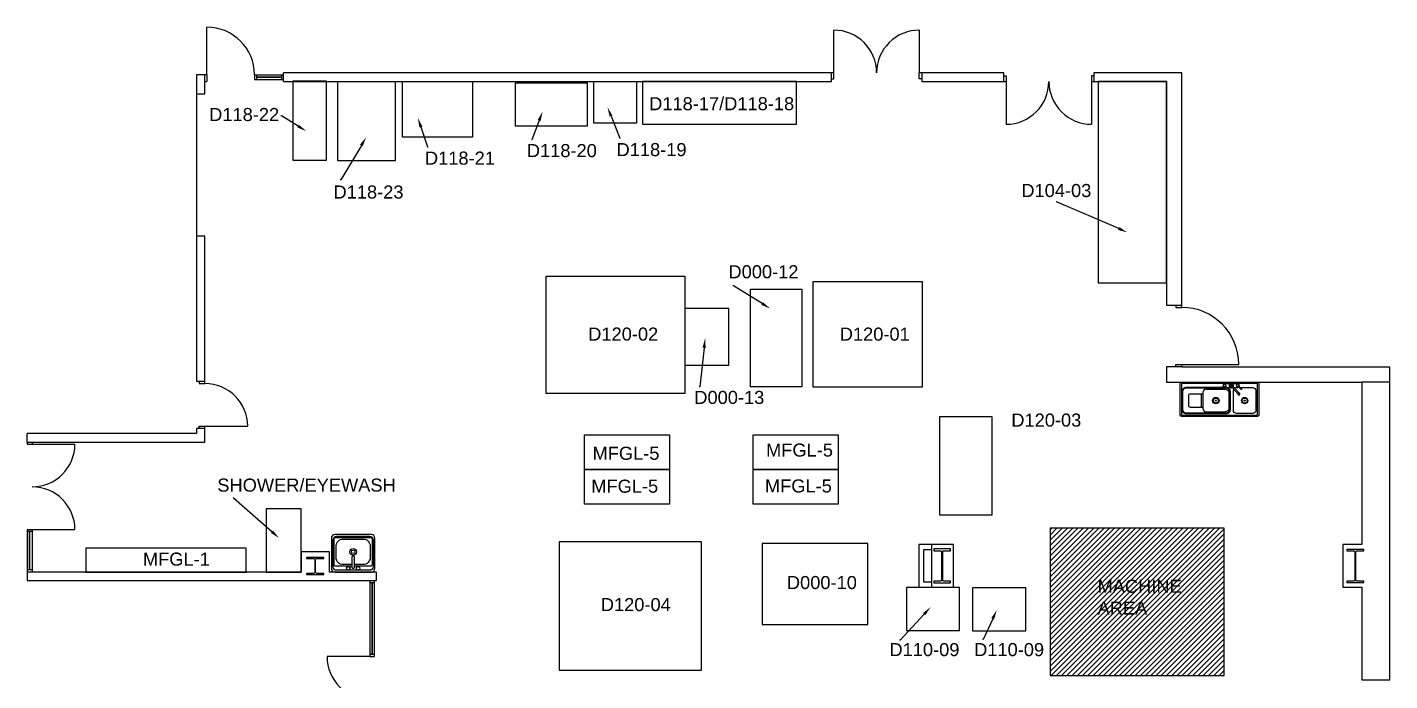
# Model space of a CAD drawing. Header units: metres. Extents: x 8.3 to 37.4, y 8.8 to 48.5.
# Drawn here: x 8.27 to 37.42, y 34.5 to 48.48 of the extents above; entities that cross this region are included whole.
import ezdxf
from ezdxf import colors
from ezdxf.entities.mleader import LeaderData, LeaderLine
from ezdxf.math import Vec2, Vec3

# ---------------------------------------------------------------- set-up
doc = ezdxf.new("R2010")
doc.units = ezdxf.units.M
doc.header["$LTSCALE"] = 50
doc.linetypes.add('DASHED', pattern=[0.75, 0.5, -0.25])
for name, color, linetype in [('A-COLS-EXST', 40, 'Continuous'), ('A-DOOR-EXST', 1, 'Continuous'), ('A-WALL-EXTR-EXST', 160, 'Continuous'), ('A-WALL-INTR-EXST', 9, 'Continuous'), ('A-WIND-EXST', 6, 'Continuous'), ('MACHINES', 80, 'Continuous'), ('SAFETY', 2, 'Continuous'), ('TEXT', 1, 'Continuous')]:
    doc.layers.add(name, color=color, linetype=linetype)
doc.styles.get("Standard").update_dxf_attribs({"font": 'arial.ttf'})

# ---------------------------------------------------------------- blocks, each defined once
blk = doc.blocks.new('DRR')
blk.add_line((0, 0), (0, 1))
blk.add_arc((0, 0), 1, 90, 180)
blk = doc.blocks.new('WND')
for p, q in [((0, 1), (0, 0)), ((1, 1), (1, 0)), ((1, 0.53125), (0, 0.53125)), ((1, 0.46875), (0, 0.46875))]:
    blk.add_line(p, q)
blk = doc.blocks.new('DRL')
blk.add_line((0, 0), (0, 1))
blk.add_arc((0, 0), 1, 0, 90)
blk = doc.blocks.new('DBLDRE')
for p, q in [((0, 0), (1, 0)), ((0, -2), (1, -2))]:
    blk.add_line(p, q)
for centre, start, end in [((0, 0), 270, 0), ((0, -2), 0, 90)]:
    blk.add_arc(centre, 1, start, end)
blk = doc.blocks.new('WND90')
for p, q in [((1, 1), (0, 1)), ((0.46875, 0), (0.46875, 1)), ((0.53125, 0), (0.53125, 1)), ((1, 0), (0, 0))]:
    blk.add_line(p, q)

msp = doc.modelspace()

# ---------------------------------------------------------------- hatches: boundary and pattern name
at = {"layer": 'MACHINES'}
h = msp.add_hatch(dxfattribs=at)
h.set_pattern_fill('ANSI31', color=256, scale=0.635)
h.set_pattern_definition([(45, (0.32834, 0.38368), (-0.0561266, 0.0561266), [])])
h.paths.add_polyline_path([(30.15, 34.606), (33.877, 34.606), (33.877, 37.761), (30.15, 37.761)])

# ---------------------------------------------------------------- linework, layer by layer
at = {"linetype": 'DASHED'}
msp.add_line((11.886, 47.052), (11.886, 44.004), dxfattribs=at)
at = {"layer": 'A-COLS-EXST'}
msp.add_lwpolyline([(27.616, 37.409), (27.616, 36.495), (28.082, 36.495), (28.082, 37.409)], close=True, dxfattribs=at)
for points in [[(27.661, 37.317), (27.661, 37.276), (27.807, 37.276, -0.414214), (27.829, 37.253), (27.829, 36.651, -0.414214), (27.807, 36.629), (27.661, 36.629), (27.661, 36.588), (28.021, 36.588), (28.021, 36.629), (27.875, 36.629, -0.414214), (27.853, 36.651), (27.853, 37.253, -0.414214), (27.875, 37.276), (28.021, 37.276), (28.021, 37.317)], [(14.244, 37.133), (14.244, 37.113), (14.391, 37.113, -0.414214), (14.424, 37.08), (14.424, 36.824, -0.414214), (14.391, 36.792), (14.244, 36.792), (14.244, 36.772), (14.615, 36.772), (14.615, 36.792), (14.469, 36.792, -0.414214), (14.436, 36.824), (14.436, 37.08, -0.414214), (14.469, 37.113), (14.615, 37.113), (14.615, 37.133)], [(36.671, 36.652, -0.414214), (36.649, 36.629), (36.501, 36.629), (36.501, 36.599), (36.859, 36.599), (36.859, 36.629), (36.712, 36.629, -0.414214), (36.689, 36.652), (36.689, 37.253, -0.414214), (36.712, 37.275), (36.859, 37.275), (36.859, 37.305), (36.501, 37.305), (36.501, 37.275), (36.649, 37.275, -0.414214), (36.671, 37.253)]]:
    msp.add_lwpolyline(points, format="xyb", close=True, dxfattribs=at)
at = {"layer": 'A-WALL-EXTR-EXST'}
for p, q in [((37.417, 40.883), (36.817, 40.883)), ((36.817, 40.883), (36.817, 37.409)), ((37.417, 34.514), (37.417, 40.883)), ((36.817, 37.409), (36.416, 37.409)), ((36.416, 37.409), (36.416, 36.495)), ((36.416, 36.495), (36.817, 36.495)), ((36.817, 36.495), (36.817, 34.514)), ((36.817, 34.514), (37.417, 34.514))]:
    msp.add_line(p, q, dxfattribs=at)
at = {"layer": 'A-WALL-INTR-EXST'}
for p, q in [((11.886, 47.46), (11.886, 47.052)), ((12.114, 47.46), (11.886, 47.46)), ((12.07, 47.315), (12.07, 47.46)), ((12.07, 47.315), (12.114, 47.315)), ((12.07, 47.052), (12.07, 47.315)), ((12.114, 47.46), (12.114, 47.315)), ((13.13, 47.46), (13.13, 47.355)), ((13.13, 47.46), (13.754, 47.46)), ((13.13, 47.355), (13.754, 47.355)), ((25.525, 47.5), (13.754, 47.5)), ((13.754, 47.315), (13.754, 47.5)), ((13.754, 47.315), (25.474, 47.315)), ((25.474, 47.315), (25.474, 47.5)), ((25.474, 47.376), (25.525, 47.376)), ((25.525, 47.376), (25.525, 47.5)), ((29.159, 47.5), (27.353, 47.5)), ((27.353, 47.376), (27.353, 47.5)), ((27.404, 47.376), (27.353, 47.376)), ((27.404, 47.5), (27.404, 47.315)), ((27.404, 47.315), (29.209, 47.315)), ((29.159, 47.315), (29.159, 47.5)), ((29.159, 47.439), (29.209, 47.439)), ((29.209, 47.439), (29.209, 47.315)), ((31.089, 47.439), (31.038, 47.439)), ((31.038, 47.439), (31.038, 47.315)), ((31.038, 47.315), (32.643, 47.315)), ((32.967, 47.5), (31.089, 47.5)), ((31.089, 47.5), (31.089, 47.315)), ((32.643, 47.315), (32.643, 42.534)), ((32.967, 42.483), (32.967, 47.5)), ((11.886, 47.052), (12.07, 47.052)), ((12.07, 44.004), (11.886, 44.004)), ((11.886, 44.004), (11.886, 40.905)), ((12.07, 40.854), (12.07, 44.004)), ((32.643, 42.534), (32.967, 42.534)), ((32.843, 42.534), (32.843, 42.483)), ((32.843, 42.483), (32.967, 42.483)), ((32.643, 41.213), (32.643, 40.883)), ((32.967, 41.213), (32.643, 41.213)), ((32.843, 41.264), (32.967, 41.264)), ((32.843, 41.213), (32.843, 41.264)), ((32.967, 41.207), (32.967, 41.264)), ((37.417, 41.207), (32.967, 41.207)), ((37.417, 40.883), (37.417, 41.207)), ((11.886, 40.905), (12.07, 40.905)), ((11.946, 40.905), (11.946, 40.854)), ((11.946, 40.854), (12.07, 40.854)), ((32.643, 40.883), (36.817, 40.883)), ((11.946, 39.94), (12.07, 39.94)), ((11.946, 39.889), (11.946, 39.94)), ((12.07, 39.603), (12.07, 39.94)), ((11.886, 39.788), (8.269, 39.788)), ((8.269, 39.603), (8.269, 39.788)), ((12.07, 39.889), (11.886, 39.889)), ((11.886, 39.889), (11.886, 39.788)), ((8.269, 39.603), (12.07, 39.603)), ((8.269, 39.603), (8.269, 39.559)), ((8.269, 39.559), (8.374, 39.559)), ((8.374, 39.603), (8.374, 39.559)), ((8.269, 37.73), (8.269, 36.638)), ((8.269, 37.73), (8.374, 37.73)), ((8.374, 37.73), (8.374, 36.822)), ((27.616, 37.409), (27.343, 37.409)), ((27.343, 37.409), (27.343, 36.495)), ((14.738, 37.257), (14.128, 37.257)), ((14.128, 37.257), (14.128, 36.822)), ((14.738, 36.822), (14.738, 37.257)), ((27.451, 37.302), (27.616, 37.302)), ((27.451, 36.603), (27.451, 37.302)), ((14.128, 36.822), (8.269, 36.822)), ((15.741, 36.822), (14.738, 36.822)), ((15.741, 36.638), (15.741, 36.822)), ((8.269, 36.638), (15.741, 36.638)), ((15.597, 36.638), (15.597, 35.012)), ((15.701, 35.012), (15.701, 36.638)), ((27.343, 36.495), (27.616, 36.495)), ((27.616, 36.603), (27.451, 36.603)), ((15.597, 35.012), (15.701, 35.012))]:
    msp.add_line(p, q, dxfattribs=at)
at = {"layer": 'MACHINES'}
for points in [[(13.954, 47.329), (14.66, 47.329), (14.66, 45.626), (13.954, 45.626)], [(14.91, 47.315), (16.143, 47.315), (16.143, 45.619), (14.91, 45.619)], [(16.295, 47.315), (17.791, 47.315), (17.791, 46.125), (16.295, 46.125)], [(18.713, 47.288), (20.244, 47.288), (20.244, 46.36), (18.713, 46.36)], [(20.389, 47.315), (21.303, 47.315), (21.303, 46.422), (20.389, 46.422)], [(24.725, 47.315), (21.428, 47.315), (21.428, 46.405), (24.725, 46.405)], [(32.643, 47.315), (31.178, 47.315), (31.178, 43.009), (32.643, 43.009)], [(19.372, 43.152), (22.336, 43.152), (22.336, 40.639), (19.372, 40.639)], [(23.739, 42.872), (24.84, 42.872), (24.84, 40.785), (23.739, 40.785)], [(27.422, 43.029), (25.075, 43.029), (25.075, 40.785), (27.422, 40.785)], [(23.279, 42.457), (22.336, 42.457), (22.336, 41.245), (23.279, 41.245)], [(28.91, 40.143), (27.788, 40.143), (27.788, 38.045), (28.91, 38.045)], [(20.187, 39.755), (22.009, 39.755), (22.009, 39.016), (20.187, 39.016)], [(23.795, 39.755), (25.617, 39.755), (25.617, 39.016), (23.795, 39.016)], [(20.187, 39.016), (22.009, 39.016), (22.009, 38.277), (20.187, 38.277)], [(23.795, 39.016), (25.617, 39.016), (25.617, 38.277), (23.795, 38.277)], [(33.877, 37.761), (30.15, 37.761), (30.15, 34.606), (33.877, 34.606)], [(9.523, 36.822), (12.952, 36.822), (12.952, 37.33), (9.523, 37.33)], [(22.694, 37.465), (19.645, 37.465), (19.645, 34.725), (22.694, 34.725)], [(26.248, 37.429), (23.993, 37.429), (23.993, 35.698), (26.248, 35.698)], [(28.214, 36.492), (27.078, 36.492), (27.078, 35.572), (28.214, 35.572)], [(29.63, 36.483), (28.494, 36.483), (28.494, 35.563), (29.63, 35.563)]]:
    msp.add_lwpolyline(points, close=True, dxfattribs=at)
at = {"layer": 'SAFETY'}
for p, q in [((33.393, 40.351), (33.393, 40.627)), ((33.49, 40.731), (33.808, 40.731)), ((33.925, 40.753), (33.84, 40.753))]:
    msp.add_line(p, q, dxfattribs=at)
for points in [[(32.932, 40.179), (32.932, 40.855, -0.414214), (32.96, 40.883), (34.589, 40.883, -0.414214), (34.617, 40.855), (34.617, 40.179, -0.414214), (34.589, 40.151), (32.96, 40.151, -0.414214)], [(14.775, 36.896, 0.414214), (14.849, 36.822), (15.63, 36.822, 0.414214), (15.704, 36.896), (15.704, 37.549, 0.414214), (15.63, 37.623), (14.849, 37.623, 0.414214), (14.775, 37.549)], [(15.667, 36.934, -0.414214), (15.593, 36.859), (14.886, 36.859, -0.414214), (14.812, 36.934), (14.812, 37.512, -0.414214), (14.886, 37.586), (15.593, 37.586, -0.414214), (15.667, 37.512)], [(15.227, 36.908), (15.255, 36.908, 0.414214), (15.27, 36.923), (15.27, 37.144, 0.414214), (15.255, 37.159), (15.227, 37.159, 0.414214), (15.212, 37.144), (15.212, 36.923, 0.414214)]]:
    msp.add_lwpolyline(points, format="xyb", close=True, dxfattribs=at)
for points in [[(34.014, 40.855), (32.973, 40.855, 0.414214), (32.96, 40.841), (32.96, 40.192, 0.414214), (32.973, 40.179), (34.575, 40.179, 0.414214), (34.589, 40.192), (34.589, 40.841, 0.414214), (34.575, 40.855), (34.038, 40.855)], [(33.892, 40.785, 0.162159), (33.852, 40.766), (33.819, 40.733, -1.396058), (33.81, 40.743), (33.843, 40.775, 0.162159), (33.863, 40.814)], [(34, 40.849), (33.888, 40.849, 0.576662), (33.855, 40.791)], [(34.049, 40.817, 1.60869), (34.018, 40.789, -0.11512), (34.044, 40.771), (34.179, 40.622)], [(34.049, 40.817, 0.11512), (34.064, 40.789), (34.2, 40.641)], [(34.197, 40.791, 0.582542), (34.164, 40.849), (34.052, 40.849)], [(34.19, 40.814, 0.162159), (34.209, 40.775), (34.242, 40.742, -1.396058), (34.232, 40.732), (34.199, 40.765, 0.162159), (34.16, 40.785)], [(33.833, 40.766), (33.055, 40.766, 0.414214), (32.972, 40.683), (32.972, 40.296)], [(32.972, 40.296, 0.414214), (33.055, 40.213), (33.925, 40.213, 0.414214), (34.008, 40.296), (34.008, 40.683, 0.414214), (33.925, 40.766), (33.852, 40.766)], [(33.82, 40.753), (33.055, 40.753, 0.414214), (32.985, 40.683), (32.985, 40.296)], [(32.985, 40.296, 0.402516), (33.055, 40.227), (33.925, 40.227, 0.414214), (33.994, 40.296), (33.994, 40.683, 0.402516), (33.925, 40.753)], [(33.421, 40.627), (33.145, 40.627, 0.414214), (33.11, 40.593), (33.11, 40.386, 0.414214), (33.145, 40.351), (33.421, 40.351)], [(33.489, 40.731, -0.004998), (33.49, 40.731, 0.414214), (33.421, 40.662), (33.421, 40.317, 0.414214), (33.49, 40.248), (33.904, 40.248)], [(33.818, 40.731), (33.904, 40.731, -0.414214), (33.973, 40.662), (33.973, 40.317, -0.414214), (33.904, 40.248)], [(33.868, 40.777, 0.135607), (33.888, 40.772), (34, 40.772)], [(34.218, 40.766), (34.485, 40.766, -0.414214), (34.554, 40.696), (34.554, 40.282, -0.414214), (34.485, 40.213), (34.14, 40.213, -0.414214), (34.071, 40.282), (34.071, 40.696, -0.130359), (34.08, 40.731)], [(34.08, 40.772), (34.164, 40.772, 0.131127), (34.184, 40.777)], [(34.199, 40.766), (34.14, 40.766, 0.16319), (34.099, 40.752)], [(15.212, 36.944), (14.872, 36.944, -0.414214), (14.834, 36.981), (14.834, 37.526, -0.414214), (14.872, 37.564), (15.608, 37.564, -0.414214), (15.645, 37.526), (15.645, 36.981, -0.414214), (15.608, 36.944), (15.27, 36.944)], [(15.212, 36.981), (15.025, 36.981, -0.414214), (14.877, 37.129), (14.877, 37.378, -0.414214), (15.025, 37.526), (15.456, 37.526, -0.414214), (15.605, 37.378), (15.605, 37.129, -0.414214), (15.456, 36.981), (15.27, 36.981)]]:
    msp.add_lwpolyline(points, format="xyb", dxfattribs=at)
msp.add_lwpolyline([(14.128, 38.175), (13.379, 38.175), (13.379, 36.822), (14.128, 36.822)], close=True, dxfattribs=at)
for centre, radius in [((33.888, 40.81), 0.0259), ((34.026, 40.81), 0.0177), ((34.164, 40.81), 0.0259), ((33.697, 40.489), 0.069), ((33.697, 40.489), 0.0552), ((34.19, 40.63), 0.0139), ((34.313, 40.489), 0.069), ((34.313, 40.489), 0.0552), ((33.697, 40.489), 0.0117), ((34.313, 40.489), 0.0117), ((15.241, 37.254), 0.0688), ((15.241, 37.254), 0.0391), ((15.138, 36.901), 0.0386), ((15.346, 36.901), 0.0386)]:
    msp.add_circle(centre, radius, dxfattribs=at)
for centre, radius, start, end in [((34.026, 40.81), 0.0464, 329.6444, 295.0423), ((34.19, 40.631), 0.0224, 170.3658, 94.3209)]:
    msp.add_arc(centre, radius, start, end, dxfattribs=at)

# ---------------------------------------------------------------- block references
at = {"layer": 'A-DOOR-EXST'}
for name, p, xscale, yscale, zscale in [('DRL', (12.114, 47.46), 1.016, 1.016, 1.016), ('DBLDRE', (8.374, 39.559), 0.9144, 0.9144, 0.9144)]:
    msp.add_blockref(name, p, dxfattribs=dict(at, xscale=xscale, yscale=yscale, zscale=zscale))
for name, p, xscale, yscale, zscale, rotation in [('DBLDRE', (25.525, 47.5), 0.9144, 0.9144, 0.9144, 90), ('DBLDRE', (31.038, 47.315), 0.9144, 0.9144, 0.9144, 270), ('DRR', (32.967, 41.264), 1.2192, 1.2192, 1.2192, 270), ('DRR', (12.07, 39.94), 0.9144, 0.9144, 0.9144, 270), ('DBLDRE', (15.597, 33.184), 0.9144, 0.9144, 0.9144, 180)]:
    msp.add_blockref(name, p, dxfattribs=dict(at, xscale=xscale, yscale=yscale, zscale=zscale, rotation=rotation))
at = {"layer": 'A-WIND-EXST'}
for name, p, xscale, yscale, zscale in [('WND', (13.175, 47.355), 0.5342929687479786, 0.104775, 0.5342929687479786), ('WND90', (8.269, 36.867), 0.104775, 0.819149999999538, 0.104775), ('WND90', (15.597, 35.057), 0.104775, 1.5367, 0.104775)]:
    msp.add_blockref(name, p, dxfattribs=dict(at, xscale=xscale, yscale=yscale, zscale=zscale))

# ---------------------------------------------------------------- texts
at = {"layer": 'TEXT', "char_height": 0.2794, "attachment_point": 1}
for s, heights, insert in [('D118-17/D118-18', [0], (21.573, 46.98)), ('D118-22', [0], (12.161, 46.749)), ('D118-21', [0], (16.777, 45.816)), ('D118-20', [0], (18.957, 45.977)), ('D118-19', [0], (20.876, 45.998)), ('D118-23', [0], (14.821, 45.091)), ('D104-03', [0.00204], (29.536, 45.123)), ('D000-12', [0], (23.27, 43.385)), ('D120-02', [0], (20.27, 42.052)), ('D120-01', [0], (25.651, 42.051)), ('D000-13', [0], (22.539, 40.697)), ('D120-03', [0], (29.321, 40.212)), ('MFGL-5', [0], (20.362, 39.502)), ('MFGL-5', [0], (24.074, 39.571)), ('SHOWER/EYEWASH', [0], (12.335, 38.821)), ('MFGL-5', [0], (20.335, 38.798)), ('MFGL-5', [0], (24.05, 38.803)), ('MFGL-1', [0], (10.743, 37.238)), ('D000-10', [0], (24.52, 36.737)), ('MACHINE AREA', [0], (31.166, 36.657)), ('D120-04', [0], (20.539, 36.265)), ('D110-09', [0], (26.714, 35.302)), ('D110-09', [0], (28.525, 35.302))]:
    msp.add_mtext_dynamic_manual_height_columns(s, width=0.02538, gutter_width=0.000645, heights=heights, dxfattribs=dict(at, insert=insert))

# ---------------------------------------------------------------- leaders
at = {"layer": 'TEXT'}
ml = msp.add_multileader_mtext('Standard', dxfattribs=at)
ml.set_content('', color=256)
ml.set_leader_properties()
ml.build(insert=Vec2(0, 0))
ml.multileader.update_dxf_attribs({"text_right_attachment_type": 6, "dogleg_length": 0.36, "arrow_head_size": 0.203})
ctx = ml.context
ctx.base_point, ctx.char_height, ctx.arrow_head_size, ctx.landing_gap_size, ctx.plane_origin = Vec3(19.053, 46.068), 0.00457, 0.203, 0.00229, Vec3(19.291, 46.671)
ctx.right_attachment, ctx.text_align_type = 6, 2
notes = []
notes.append((ctx, [(0, (1, 1, 0), (19.066, 46.066), (-1, 0), 0.00914, [(0, [(19.291, 46.671)], 0, [])])]))
ctx.mtext.insert, ctx.mtext.alignment, ctx.mtext.flow_direction = Vec3(19.055, 46.071), 3, 5
ml = msp.add_multileader_mtext('Standard', dxfattribs=at)
ml.set_content('', color=256)
ml.set_leader_properties()
ml.build(insert=Vec2(0, 0))
ml.multileader.update_dxf_attribs({"text_right_attachment_type": 6, "dogleg_length": 0.36, "arrow_head_size": 0.203})
ctx = ml.context
ctx.base_point, ctx.char_height, ctx.arrow_head_size, ctx.landing_gap_size, ctx.plane_origin = Vec3(20.953, 46.103), 0.00457, 0.203, 0.00229, Vec3(20.683, 46.765)
ctx.right_attachment = 6
notes.append((ctx, [(0, (1, 1, 0), (20.944, 46.103), (1, 0), 0.00914, [(0, [(20.683, 46.765)], 0, [])])]))
ctx.mtext.insert, ctx.mtext.flow_direction = Vec3(20.955, 46.105), 5
ml = msp.add_multileader_mtext('Standard', dxfattribs=at)
ml.set_content('', color=256)
ml.set_leader_properties()
ml.build(insert=Vec2(0, 0))
ml.multileader.update_dxf_attribs({"text_right_attachment_type": 6, "dogleg_length": 0.36, "arrow_head_size": 0.203})
ctx = ml.context
ctx.base_point, ctx.char_height, ctx.arrow_head_size, ctx.landing_gap_size, ctx.plane_origin = Vec3(13.691, 46.584), 0.00457, 0.203, 0.00229, Vec3(14.237, 46.254)
ctx.right_attachment, ctx.text_align_type = 6, 2
notes.append((ctx, [(0, (1, 1, 0), (13.705, 46.582), (-1, 0), 0.00914, [(0, [(14.237, 46.254)], 0, [])])]))
ctx.mtext.insert, ctx.mtext.alignment, ctx.mtext.flow_direction = Vec3(13.693, 46.587), 3, 5
ml = msp.add_multileader_mtext('Standard', dxfattribs=at)
ml.set_content('', color=256)
ml.set_leader_properties()
ml.build(insert=Vec2(0, 0))
ml.multileader.update_dxf_attribs({"text_right_attachment_type": 6, "dogleg_length": 0.36, "arrow_head_size": 0.203})
ctx = ml.context
ctx.base_point, ctx.char_height, ctx.arrow_head_size, ctx.landing_gap_size, ctx.plane_origin = Vec3(16.843, 45.915), 0.00457, 0.203, 0.00229, Vec3(16.625, 46.535)
ctx.right_attachment = 6
notes.append((ctx, [(0, (1, 1, 0), (16.834, 45.915), (1, 0), 0.00914, [(0, [(16.625, 46.535)], 0, [])])]))
ctx.mtext.insert, ctx.mtext.flow_direction = Vec3(16.845, 45.917), 5
ml = msp.add_multileader_mtext('Standard', dxfattribs=at)
ml.set_content('', color=256)
ml.set_leader_properties()
ml.build(insert=Vec2(0, 0))
ml.multileader.update_dxf_attribs({"text_right_attachment_type": 6, "dogleg_length": 0.36, "arrow_head_size": 0.203})
ctx = ml.context
ctx.base_point, ctx.char_height, ctx.arrow_head_size, ctx.landing_gap_size, ctx.plane_origin = Vec3(14.964, 45.213), 0.00457, 0.203, 0.00229, Vec3(15.52, 46.123)
ctx.right_attachment, ctx.text_align_type = 6, 2
notes.append((ctx, [(0, (1, 1, 0), (14.977, 45.211), (-1, 0), 0.00914, [(0, [(15.52, 46.123)], 0, [])])]))
ctx.mtext.insert, ctx.mtext.alignment, ctx.mtext.flow_direction = Vec3(14.966, 45.216), 3, 5
ml = msp.add_multileader_mtext('Standard', dxfattribs=at)
ml.set_content('', color=256)
ml.set_leader_properties()
ml.build(insert=Vec2(0, 0))
ml.multileader.update_dxf_attribs({"text_right_attachment_type": 6, "dogleg_length": 0.36, "arrow_head_size": 0.203})
ctx = ml.context
ctx.base_point, ctx.char_height, ctx.arrow_head_size, ctx.landing_gap_size, ctx.plane_origin = Vec3(30.276, 44.744), 0.00457, 0.203, 0.00229, Vec3(31.804, 44.088)
ctx.right_attachment, ctx.text_align_type = 6, 2
notes.append((ctx, [(0, (1, 1, 0), (30.289, 44.742), (-1, 0), 0.00914, [(0, [(31.804, 44.088)], 0, [])])]))
ctx.mtext.insert, ctx.mtext.alignment, ctx.mtext.flow_direction = Vec3(30.278, 44.747), 3, 5
ml = msp.add_multileader_mtext('Standard', dxfattribs=at)
ml.set_content('', color=256)
ml.set_leader_properties()
ml.build(insert=Vec2(0, 0))
ml.multileader.update_dxf_attribs({"text_right_attachment_type": 6, "dogleg_length": 0.36, "arrow_head_size": 0.203})
ctx = ml.context
ctx.base_point, ctx.char_height, ctx.arrow_head_size, ctx.landing_gap_size, ctx.plane_origin = Vec3(23.362, 42.948), 0.00457, 0.203, 0.00229, Vec3(24.162, 42.458)
ctx.right_attachment, ctx.text_align_type = 6, 2
notes.append((ctx, [(0, (1, 1, 0), (23.375, 42.946), (-1, 0), 0.00914, [(0, [(24.162, 42.458)], 0, [])])]))
ctx.mtext.insert, ctx.mtext.alignment, ctx.mtext.flow_direction = Vec3(23.364, 42.951), 3, 5
ml = msp.add_multileader_mtext('Standard', dxfattribs=at)
ml.set_content('', color=256)
ml.set_leader_properties()
ml.build(insert=Vec2(0, 0))
ml.multileader.update_dxf_attribs({"text_right_attachment_type": 6, "dogleg_length": 0.36, "arrow_head_size": 0.203})
ctx = ml.context
ctx.base_point, ctx.char_height, ctx.arrow_head_size, ctx.landing_gap_size, ctx.plane_origin = Vec3(22.641, 40.788), 0.00457, 0.203, 0.00229, Vec3(22.771, 41.821)
ctx.right_attachment, ctx.text_align_type = 6, 2
notes.append((ctx, [(0, (1, 1, 0), (22.655, 40.786), (-1, 0), 0.00914, [(0, [(22.771, 41.821)], 0, [])])]))
ctx.mtext.insert, ctx.mtext.alignment, ctx.mtext.flow_direction = Vec3(22.644, 40.791), 3, 5
ml = msp.add_multileader_mtext('Standard', dxfattribs=at)
ml.set_content('', color=256)
ml.set_leader_properties()
ml.build(insert=Vec2(0, 0))
ml.multileader.update_dxf_attribs({"text_right_attachment_type": 6, "dogleg_length": 0.36, "arrow_head_size": 0.203})
ctx = ml.context
ctx.base_point, ctx.char_height, ctx.arrow_head_size, ctx.landing_gap_size, ctx.plane_origin = Vec3(12.671, 38.407), 0.00457, 0.203, 0.00229, Vec3(13.656, 37.549)
ctx.right_attachment, ctx.text_align_type = 6, 2
notes.append((ctx, [(0, (1, 1, 0), (12.684, 38.405), (-1, 0), 0.00914, [(0, [(13.656, 37.549)], 0, [])])]))
ctx.mtext.insert, ctx.mtext.alignment, ctx.mtext.flow_direction = Vec3(12.673, 38.409), 3, 5
ml = msp.add_multileader_mtext('Standard', dxfattribs=at)
ml.set_content('', color=256)
ml.set_leader_properties()
ml.build(insert=Vec2(0, 0))
ml.multileader.update_dxf_attribs({"text_right_attachment_type": 6, "dogleg_length": 0.36, "arrow_head_size": 0.203})
ctx = ml.context
ctx.base_point, ctx.char_height, ctx.arrow_head_size, ctx.landing_gap_size, ctx.plane_origin = Vec3(26.926, 35.364), 0.00457, 0.203, 0.00229, Vec3(27.595, 36.073)
ctx.right_attachment, ctx.text_align_type = 6, 2
notes.append((ctx, [(0, (1, 1, 0), (26.94, 35.362), (-1, 0), 0.00914, [(0, [(27.595, 36.073)], 0, [])])]))
ctx.mtext.insert, ctx.mtext.alignment, ctx.mtext.flow_direction = Vec3(26.928, 35.366), 3, 5
ml = msp.add_multileader_mtext('Standard', dxfattribs=at)
ml.set_content('', color=256)
ml.set_leader_properties()
ml.build(insert=Vec2(0, 0))
ml.multileader.update_dxf_attribs({"text_right_attachment_type": 6, "dogleg_length": 0.36, "arrow_head_size": 0.203})
ctx = ml.context
ctx.base_point, ctx.char_height, ctx.arrow_head_size, ctx.landing_gap_size, ctx.plane_origin = Vec3(28.703, 35.383), 0.00457, 0.203, 0.00229, Vec3(29.01, 36.008)
ctx.right_attachment, ctx.text_align_type = 6, 2
notes.append((ctx, [(0, (1, 1, 0), (28.716, 35.38), (-1, 0), 0.00914, [(0, [(29.01, 36.008)], 0, [])])]))
ctx.mtext.insert, ctx.mtext.alignment, ctx.mtext.flow_direction = Vec3(28.705, 35.385), 3, 5
for ctx, leaders in notes:
    for number, flags, end, landing, length, lines in leaders:
        leader = LeaderData()
        leader.index, (leader.has_last_leader_line, leader.has_dogleg_vector, leader.attachment_direction) = number, flags
        leader.last_leader_point, leader.dogleg_vector, leader.dogleg_length = Vec3(end), Vec3(landing), length
        for number, points, colour, breaks in lines:
            line = LeaderLine()
            line.index, line.vertices, line.color, line.breaks = number, Vec3.list(points), colors.encode_raw_color(colour), breaks
            leader.lines.append(line)
        ctx.leaders.append(leader)

doc.saveas('drawing.dxf')
